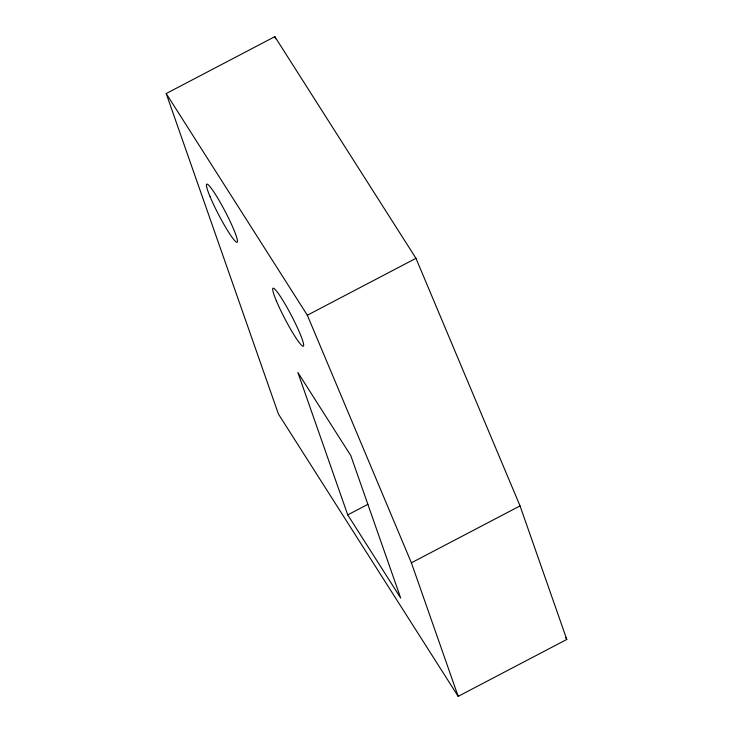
<?xml version="1.0" encoding="UTF-8"?>
<svg xmlns="http://www.w3.org/2000/svg" width="733" height="733" viewBox="0 0 733 733"><rect width="100%" height="100%" fill="white"/><g stroke="black" fill="none" stroke-linecap="round" stroke-linejoin="round"><path stroke-width="1.1" d="M166.199 93.549L274.838 36.65L415.968 258.318L520.036 505.907L566.801 639.451L458.162 696.35L278.439 414.063L166.199 93.549L307.329 315.217L411.396 562.807L458.162 696.35M307.329 315.217L415.968 258.318M347.735 514.887L297.845 372.437L350.805 455.614L400.694 598.064L347.735 514.887L367.92 504.313M411.396 562.807L520.036 505.907M565.574 637.527L566.801 639.451M274.838 36.65L275.59 38.812M276.314 300.75A32.783 3.656 62.4 0 0 302.811 346.196A32.783 3.656 62.4 0 0 285.421 304.644A32.783 3.656 62.4 0 0 276.314 300.75M210.114 196.783A32.783 3.656 62.4 0 0 236.622 242.229A32.783 3.656 62.4 0 0 219.231 200.668A32.783 3.656 62.4 0 0 210.114 196.783"/></g></svg>
